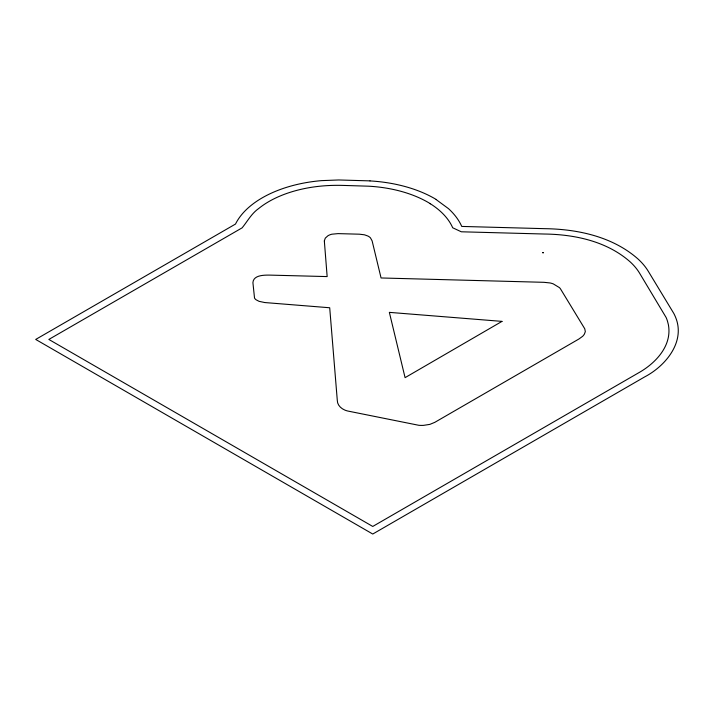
<?xml version="1.0" encoding="UTF-8"?>
<svg xmlns="http://www.w3.org/2000/svg" width="714" height="714" viewBox="0 0 714 714"><rect width="100%" height="100%" fill="white"/><g stroke="black" fill="none" stroke-linecap="round" stroke-linejoin="round"><path stroke-width="1.07" d="M370.004 180.883L338.713 179.964L321.505 180.633A105.395 60.851 0 0 0 235.504 224.053L35.7 339.436L372.753 534.036L644.706 376.885C665.341 366.095 685.467 342.149 675.765 317.739A104.681 60.431 0 0 0 673.784 313.401L648.258 271.24A105.601 60.967 0 0 0 638.146 259.111C612.808 236.629 577.697 229.105 544.648 228.667L461.735 226.427A107.145 61.859 0 0 0 448.499 208.658L436.147 199.572M429.882 203.552L430.346 203.838M369.995 180.919A106.297 61.368 0 0 1 436.272 199.509M430.426 203.802A96.792 55.879 0 0 1 452.703 227.775L461.306 231.791L544.211 234.022C574.627 234.379 606.962 241.252 630.266 261.958A96.31 55.603 0 0 1 639.485 273.016L666.1 317.453A89.589 51.72 0 0 1 667.474 321.148L668.286 324.29A98.532 56.888 0 0 1 668.518 325.495C671.928 346.406 655.006 363.738 638.129 373.101L372.753 526.45L48.838 339.436L242.117 227.855C247.41 221.385 251.489 213.548 258.611 208.577C266.875 201.901 276.497 197.1 286.466 193.548C304.53 187.184 323.844 184.864 342.934 185.408L368.567 186.193A96.925 55.96 0 0 1 429.989 203.49M542.667 252.667L543.274 252.765L542.667 252.667M324.334 240.904L327.155 276.586L269.981 275.113C264.207 275.051 253.327 274.979 252.917 282.699L254.523 298.041A9.88 5.703 0 0 0 256.139 299.818L259.075 301.335L264.778 302.549L329.707 307.761L337.294 400.358C337.213 404.829 340.783 408.346 344.666 409.997A13.646 7.881 0 0 0 348.004 411.077L418.761 425.285A20.171 11.647 0 0 0 423.572 425.357L429.873 424.375L434.799 422.34L578.947 338.989L582.597 336.339A22 12.7 0 0 0 584.418 334.045L585.328 331.591L584.757 328.779L560.579 289.027A12.665 7.31 0 0 0 559.374 287.581L553.252 283.877A16.467 9.505 0 0 0 550.066 282.958L543.997 282.316L381.062 277.969L372.119 240.886L370.45 237.86A11.754 6.792 0 0 0 367.88 236.022L364.426 234.799L359.356 234.192L338.034 233.621L331.885 234.201A11.942 6.899 0 0 0 327.913 235.772L325.281 238.146L324.334 240.904M501.996 321.38L405.079 377.652L389.353 312.366L501.996 321.38"/></g></svg>
